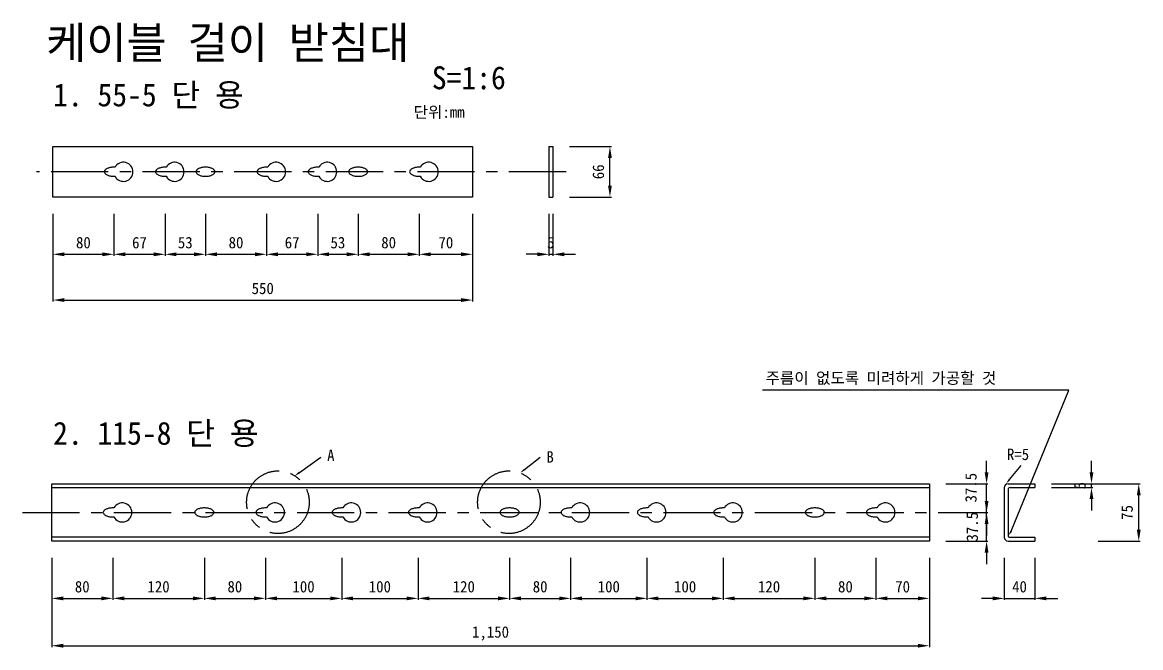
# Model space of a CAD drawing. Header units: millimetres. Extents: x -4227 to 814, y -2321 to 497.
# Drawn here: x -3924 to -2458, y -497 to 322 of the extents above; entities that cross this region are included whole.
import ezdxf

# ---------------------------------------------------------------- set-up
doc = ezdxf.new("R2010")
doc.units = ezdxf.units.MM
doc.header["$LTSCALE"] = 10
doc.linetypes.add('A-CENTR01', pattern=[2, 1.25, -0.25, 0.25, -0.25])
doc.linetypes.add('CENTER', pattern=[50.8, 31.75, -6.35, 6.35, -6.35])
for name, color, linetype in [('TN-CNTL', 1, 'CENTER'), ('TN-CUTL', 1, 'CENTER'), ('TN-DIML', 1, 'Continuous'), ('TN-DIMS', 1, 'Continuous'), ('TN-DIMT', 3, 'Continuous'), ('TN-LEAL', 1, 'Continuous'), ('TN-LEAT', 3, 'Continuous'), ('TN-STEL', 4, 'Continuous'), ('TN-TEX1', 6, 'Continuous'), ('TN-TEXT', 3, 'Continuous')]:
    doc.layers.add(name, color=color, linetype=linetype)
doc.styles.add('D', font='GulimChe.ttf')
doc.dimstyles.new('D', dxfattribs={"dimtxt": 2.5, "dimasz": 2.5, "dimexe": 1.25, "dimexo": 2, "dimgap": 1, "dimtad": 1, "dimdec": 0, "dimtxsty": 'D', "dimcen": 2.5, "dimclrd": 1, "dimclre": 1, "dimclrt": 7, "dimadec": 0, "dimazin": 0, "dimtfac": 1, "dimtdec": 0, "dimtmove": 0, "dimatfit": 3, "dimfxl": 0, "dimarcsym": 0})

# ---------------------------------------------------------------- blocks, each defined once
blk = doc.blocks.new('*D18')
at = {"layer": 'DEFPOINTS', "color": 0, "ltscale": 6}
for p in [(-3883.6, 73.4), (-3803.6, 73.4), (-3803.6, 18.4)]:
    blk.add_point(p, dxfattribs=at)
at = {"layer": 'TN-DIMS', "lineweight": -2, "ltscale": 6}
for p, q in [((-3883.6, 71.6), (-3883.6, 16.6)), ((-3803.6, 71.6), (-3803.6, 16.6)), ((-3868.6, 18.4), (-3818.6, 18.4))]:
    blk.add_line(p, q, dxfattribs=at)
at = {"layer": 'TN-DIMS', "ltscale": 6}
for points in [[(-3868.6, 20.9), (-3868.6, 15.9), (-3883.6, 18.4)], [(-3818.6, 20.9), (-3818.6, 15.9), (-3803.6, 18.4)]]:
    blk.add_solid(points, dxfattribs=at)
at = {"layer": 'TN-DIMS', "color": 3, "ltscale": 6, "insert": (-3843.6, 33.6), "char_height": 15, "attachment_point": 5, "style": 'D'}
blk.add_mtext('80', dxfattribs=at)
blk = doc.blocks.new('*D19')
at = {"layer": 'DEFPOINTS', "color": 0, "ltscale": 6}
for p in [(-3803.6, 73.4), (-3736.6, 73.4), (-3736.6, 18.4)]:
    blk.add_point(p, dxfattribs=at)
at = {"layer": 'TN-DIMS', "lineweight": -2, "ltscale": 6}
for p, q in [((-3803.6, 71.6), (-3803.6, 16.6)), ((-3736.6, 71.6), (-3736.6, 16.6)), ((-3788.6, 18.4), (-3751.6, 18.4))]:
    blk.add_line(p, q, dxfattribs=at)
at = {"layer": 'TN-DIMS', "ltscale": 6}
for points in [[(-3788.6, 20.9), (-3788.6, 15.9), (-3803.6, 18.4)], [(-3751.6, 20.9), (-3751.6, 15.9), (-3736.6, 18.4)]]:
    blk.add_solid(points, dxfattribs=at)
at = {"layer": 'TN-DIMS', "color": 3, "ltscale": 6, "insert": (-3770.1, 33.6), "char_height": 15, "attachment_point": 5, "style": 'D'}
blk.add_mtext('67', dxfattribs=at)
blk = doc.blocks.new('*D20')
at = {"layer": 'DEFPOINTS', "color": 0, "ltscale": 6}
for p in [(-3736.6, 73.4), (-3683.6, 73.4), (-3683.6, 18.4)]:
    blk.add_point(p, dxfattribs=at)
at = {"layer": 'TN-DIMS', "lineweight": -2, "ltscale": 6}
for p, q in [((-3736.6, 71.6), (-3736.6, 16.6)), ((-3683.6, 71.6), (-3683.6, 16.6)), ((-3721.6, 18.4), (-3698.6, 18.4))]:
    blk.add_line(p, q, dxfattribs=at)
at = {"layer": 'TN-DIMS', "ltscale": 6}
for points in [[(-3721.6, 20.9), (-3721.6, 15.9), (-3736.6, 18.4)], [(-3698.6, 20.9), (-3698.6, 15.9), (-3683.6, 18.4)]]:
    blk.add_solid(points, dxfattribs=at)
at = {"layer": 'TN-DIMS', "color": 3, "ltscale": 6, "insert": (-3710.1, 33.6), "char_height": 15, "attachment_point": 5, "style": 'D'}
blk.add_mtext('53', dxfattribs=at)
blk = doc.blocks.new('*D21')
at = {"layer": 'DEFPOINTS', "color": 0, "ltscale": 6}
for p in [(-3683.6, 73.4), (-3603.6, 73.4), (-3603.6, 18.4)]:
    blk.add_point(p, dxfattribs=at)
at = {"layer": 'TN-DIMS', "lineweight": -2, "ltscale": 6}
for p, q in [((-3683.6, 71.6), (-3683.6, 16.6)), ((-3603.6, 71.6), (-3603.6, 16.6)), ((-3668.6, 18.4), (-3618.6, 18.4))]:
    blk.add_line(p, q, dxfattribs=at)
at = {"layer": 'TN-DIMS', "ltscale": 6}
for points in [[(-3668.6, 20.9), (-3668.6, 15.9), (-3683.6, 18.4)], [(-3618.6, 20.9), (-3618.6, 15.9), (-3603.6, 18.4)]]:
    blk.add_solid(points, dxfattribs=at)
at = {"layer": 'TN-DIMS', "color": 3, "ltscale": 6, "insert": (-3643.6, 33.6), "char_height": 15, "attachment_point": 5, "style": 'D'}
blk.add_mtext('80', dxfattribs=at)
blk = doc.blocks.new('*D22')
at = {"layer": 'DEFPOINTS', "color": 0, "ltscale": 6}
for p in [(-3603.6, 73.4), (-3536.6, 73.4), (-3536.6, 18.4)]:
    blk.add_point(p, dxfattribs=at)
at = {"layer": 'TN-DIMS', "lineweight": -2, "ltscale": 6}
for p, q in [((-3603.6, 71.6), (-3603.6, 16.6)), ((-3536.6, 71.6), (-3536.6, 16.6)), ((-3588.6, 18.4), (-3551.6, 18.4))]:
    blk.add_line(p, q, dxfattribs=at)
at = {"layer": 'TN-DIMS', "ltscale": 6}
for points in [[(-3588.6, 20.9), (-3588.6, 15.9), (-3603.6, 18.4)], [(-3551.6, 20.9), (-3551.6, 15.9), (-3536.6, 18.4)]]:
    blk.add_solid(points, dxfattribs=at)
at = {"layer": 'TN-DIMS', "color": 3, "ltscale": 6, "insert": (-3570.1, 33.6), "char_height": 15, "attachment_point": 5, "style": 'D'}
blk.add_mtext('67', dxfattribs=at)
blk = doc.blocks.new('*D23')
at = {"layer": 'DEFPOINTS', "color": 0, "ltscale": 6}
for p in [(-3536.6, 73.4), (-3483.6, 73.4), (-3483.6, 18.4)]:
    blk.add_point(p, dxfattribs=at)
at = {"layer": 'TN-DIMS', "lineweight": -2, "ltscale": 6}
for p, q in [((-3536.6, 71.6), (-3536.6, 16.6)), ((-3483.6, 71.6), (-3483.6, 16.6)), ((-3521.6, 18.4), (-3498.6, 18.4))]:
    blk.add_line(p, q, dxfattribs=at)
at = {"layer": 'TN-DIMS', "ltscale": 6}
for points in [[(-3521.6, 20.9), (-3521.6, 15.9), (-3536.6, 18.4)], [(-3498.6, 20.9), (-3498.6, 15.9), (-3483.6, 18.4)]]:
    blk.add_solid(points, dxfattribs=at)
at = {"layer": 'TN-DIMS', "color": 3, "ltscale": 6, "insert": (-3510.1, 33.6), "char_height": 15, "attachment_point": 5, "style": 'D'}
blk.add_mtext('53', dxfattribs=at)
blk = doc.blocks.new('*D24')
at = {"layer": 'DEFPOINTS', "color": 0, "ltscale": 6}
for p in [(-3483.6, 73.4), (-3403.6, 73.4), (-3403.6, 18.4)]:
    blk.add_point(p, dxfattribs=at)
at = {"layer": 'TN-DIMS', "lineweight": -2, "ltscale": 6}
for p, q in [((-3483.6, 71.6), (-3483.6, 16.6)), ((-3403.6, 71.6), (-3403.6, 16.6)), ((-3468.6, 18.4), (-3418.6, 18.4))]:
    blk.add_line(p, q, dxfattribs=at)
at = {"layer": 'TN-DIMS', "ltscale": 6}
for points in [[(-3468.6, 20.9), (-3468.6, 15.9), (-3483.6, 18.4)], [(-3418.6, 20.9), (-3418.6, 15.9), (-3403.6, 18.4)]]:
    blk.add_solid(points, dxfattribs=at)
at = {"layer": 'TN-DIMS', "color": 3, "ltscale": 6, "insert": (-3443.6, 33.6), "char_height": 15, "attachment_point": 5, "style": 'D'}
blk.add_mtext('80', dxfattribs=at)
blk = doc.blocks.new('*D25')
at = {"layer": 'DEFPOINTS', "color": 0, "ltscale": 6}
for p in [(-3403.6, 73.4), (-3333.6, 73.4), (-3333.6, 18.4)]:
    blk.add_point(p, dxfattribs=at)
at = {"layer": 'TN-DIMS', "lineweight": -2, "ltscale": 6}
for p, q in [((-3403.6, 71.6), (-3403.6, 16.6)), ((-3333.6, 71.6), (-3333.6, 16.6)), ((-3388.6, 18.4), (-3348.6, 18.4))]:
    blk.add_line(p, q, dxfattribs=at)
at = {"layer": 'TN-DIMS', "ltscale": 6}
for points in [[(-3388.6, 20.9), (-3388.6, 15.9), (-3403.6, 18.4)], [(-3348.6, 20.9), (-3348.6, 15.9), (-3333.6, 18.4)]]:
    blk.add_solid(points, dxfattribs=at)
at = {"layer": 'TN-DIMS', "color": 3, "ltscale": 6, "insert": (-3368.6, 33.6), "char_height": 15, "attachment_point": 5, "style": 'D'}
blk.add_mtext('70', dxfattribs=at)
blk = doc.blocks.new('*D26')
at = {"layer": 'DEFPOINTS', "color": 0, "ltscale": 6}
for p in [(-3883.6, 73.4), (-3333.6, 73.4), (-3333.6, -41.5)]:
    blk.add_point(p, dxfattribs=at)
at = {"layer": 'TN-DIMS', "lineweight": -2, "ltscale": 6}
for p, q in [((-3883.6, 71.6), (-3883.6, -43.3)), ((-3333.6, 71.6), (-3333.6, -43.3)), ((-3868.6, -41.5), (-3348.6, -41.5))]:
    blk.add_line(p, q, dxfattribs=at)
at = {"layer": 'TN-DIMS', "ltscale": 6}
for points in [[(-3868.6, -39), (-3868.6, -44), (-3883.6, -41.5)], [(-3348.6, -39), (-3348.6, -44), (-3333.6, -41.5)]]:
    blk.add_solid(points, dxfattribs=at)
at = {"layer": 'TN-DIMS', "color": 3, "ltscale": 6, "insert": (-3608.6, -26.3), "char_height": 15, "attachment_point": 5, "style": 'D'}
blk.add_mtext('550', dxfattribs=at)
blk = doc.blocks.new('*D27')
at = {"layer": 'DEFPOINTS', "color": 0, "ltscale": 6}
for p in [(-3233.6, 73.4), (-3228.6, 73.4), (-3228.6, 18.4)]:
    blk.add_point(p, dxfattribs=at)
at = {"layer": 'TN-DIMS', "lineweight": -2, "ltscale": 6}
for p, q in [((-3233.6, 71.6), (-3233.6, 16.6)), ((-3228.6, 71.6), (-3228.6, 16.6)), ((-3248.6, 18.4), (-3263.6, 18.4)), ((-3233.6, 18.4), (-3228.6, 18.4)), ((-3213.6, 18.4), (-3198.6, 18.4))]:
    blk.add_line(p, q, dxfattribs=at)
at = {"layer": 'TN-DIMS', "ltscale": 6}
for points in [[(-3248.6, 20.9), (-3248.6, 15.9), (-3233.6, 18.4)], [(-3213.6, 20.9), (-3213.6, 15.9), (-3228.6, 18.4)]]:
    blk.add_solid(points, dxfattribs=at)
at = {"layer": 'TN-DIMS', "color": 3, "ltscale": 6, "insert": (-3231.1, 33.6), "char_height": 15, "attachment_point": 5, "style": 'D'}
blk.add_mtext('5', dxfattribs=at)
blk = doc.blocks.new('*D28')
at = {"layer": 'DEFPOINTS', "color": 0, "ltscale": 6}
for p in [(-3208.6, 159.4), (-3153.6, 159.4), (-3208.6, 93.4)]:
    blk.add_point(p, dxfattribs=at)
at = {"layer": 'TN-DIMS', "lineweight": -2, "ltscale": 6}
for p, q in [((-3206.8, 159.4), (-3151.8, 159.4)), ((-3153.6, 108.4), (-3153.6, 144.4)), ((-3206.8, 93.4), (-3151.8, 93.4))]:
    blk.add_line(p, q, dxfattribs=at)
at = {"layer": 'TN-DIMS', "ltscale": 6}
for points in [[(-3156.1, 144.4), (-3151.1, 144.4), (-3153.6, 159.4)], [(-3156.1, 108.4), (-3151.1, 108.4), (-3153.6, 93.4)]]:
    blk.add_solid(points, dxfattribs=at)
at = {"layer": 'TN-DIMS', "color": 3, "ltscale": 6, "insert": (-3168.8, 126.4), "char_height": 15, "attachment_point": 5, "rotation": 90, "style": 'D'}
blk.add_mtext('66', dxfattribs=at)
blk = doc.blocks.new('*D29')
at = {"layer": 'DEFPOINTS', "color": 0, "ltscale": 6}
for p in [(-3885.1, -377.1), (-3805.1, -377.1), (-3805.1, -432.1)]:
    blk.add_point(p, dxfattribs=at)
at = {"layer": 'TN-DIMS', "lineweight": -2, "ltscale": 6}
for p, q in [((-3885.1, -378.9), (-3885.1, -433.9)), ((-3805.1, -378.9), (-3805.1, -433.9)), ((-3870.1, -432.1), (-3820.1, -432.1))]:
    blk.add_line(p, q, dxfattribs=at)
at = {"layer": 'TN-DIMS', "ltscale": 6}
for points in [[(-3870.1, -429.6), (-3870.1, -434.6), (-3885.1, -432.1)], [(-3820.1, -429.6), (-3820.1, -434.6), (-3805.1, -432.1)]]:
    blk.add_solid(points, dxfattribs=at)
at = {"layer": 'TN-DIMS', "color": 3, "ltscale": 6, "insert": (-3845.1, -416.9), "char_height": 15, "attachment_point": 5, "style": 'D'}
blk.add_mtext('80', dxfattribs=at)
blk = doc.blocks.new('*D30')
at = {"layer": 'DEFPOINTS', "color": 0, "ltscale": 6}
for p in [(-3805.1, -377.1), (-3685.1, -377.1), (-3685.1, -432.1)]:
    blk.add_point(p, dxfattribs=at)
at = {"layer": 'TN-DIMS', "lineweight": -2, "ltscale": 6}
for p, q in [((-3805.1, -378.9), (-3805.1, -433.9)), ((-3685.1, -378.9), (-3685.1, -433.9)), ((-3790.1, -432.1), (-3700.1, -432.1))]:
    blk.add_line(p, q, dxfattribs=at)
at = {"layer": 'TN-DIMS', "ltscale": 6}
for points in [[(-3790.1, -429.6), (-3790.1, -434.6), (-3805.1, -432.1)], [(-3700.1, -429.6), (-3700.1, -434.6), (-3685.1, -432.1)]]:
    blk.add_solid(points, dxfattribs=at)
at = {"layer": 'TN-DIMS', "color": 3, "ltscale": 6, "insert": (-3745.1, -416.9), "char_height": 15, "attachment_point": 5, "style": 'D'}
blk.add_mtext('120', dxfattribs=at)
blk = doc.blocks.new('*D31')
at = {"layer": 'DEFPOINTS', "color": 0, "ltscale": 6}
for p in [(-3685.1, -377.1), (-3605.1, -377.1), (-3605.1, -432.1)]:
    blk.add_point(p, dxfattribs=at)
at = {"layer": 'TN-DIMS', "lineweight": -2, "ltscale": 6}
for p, q in [((-3685.1, -378.9), (-3685.1, -433.9)), ((-3605.1, -378.9), (-3605.1, -433.9)), ((-3670.1, -432.1), (-3620.1, -432.1))]:
    blk.add_line(p, q, dxfattribs=at)
at = {"layer": 'TN-DIMS', "ltscale": 6}
for points in [[(-3670.1, -429.6), (-3670.1, -434.6), (-3685.1, -432.1)], [(-3620.1, -429.6), (-3620.1, -434.6), (-3605.1, -432.1)]]:
    blk.add_solid(points, dxfattribs=at)
at = {"layer": 'TN-DIMS', "color": 3, "ltscale": 6, "insert": (-3645.1, -416.9), "char_height": 15, "attachment_point": 5, "style": 'D'}
blk.add_mtext('80', dxfattribs=at)
blk = doc.blocks.new('*D32')
at = {"layer": 'DEFPOINTS', "color": 0, "ltscale": 6}
for p in [(-3605.1, -377.1), (-3505.1, -377.1), (-3505.1, -432.1)]:
    blk.add_point(p, dxfattribs=at)
at = {"layer": 'TN-DIMS', "lineweight": -2, "ltscale": 6}
for p, q in [((-3605.1, -378.9), (-3605.1, -433.9)), ((-3505.1, -378.9), (-3505.1, -433.9)), ((-3590.1, -432.1), (-3520.1, -432.1))]:
    blk.add_line(p, q, dxfattribs=at)
at = {"layer": 'TN-DIMS', "ltscale": 6}
for points in [[(-3590.1, -429.6), (-3590.1, -434.6), (-3605.1, -432.1)], [(-3520.1, -429.6), (-3520.1, -434.6), (-3505.1, -432.1)]]:
    blk.add_solid(points, dxfattribs=at)
at = {"layer": 'TN-DIMS', "color": 3, "ltscale": 6, "insert": (-3555.1, -416.9), "char_height": 15, "attachment_point": 5, "style": 'D'}
blk.add_mtext('100', dxfattribs=at)
blk = doc.blocks.new('*D33')
at = {"layer": 'DEFPOINTS', "color": 0, "ltscale": 6}
for p in [(-3505.1, -377.1), (-3405.1, -377.1), (-3405.1, -432.1)]:
    blk.add_point(p, dxfattribs=at)
at = {"layer": 'TN-DIMS', "lineweight": -2, "ltscale": 6}
for p, q in [((-3505.1, -378.9), (-3505.1, -433.9)), ((-3405.1, -378.9), (-3405.1, -433.9)), ((-3490.1, -432.1), (-3420.1, -432.1))]:
    blk.add_line(p, q, dxfattribs=at)
at = {"layer": 'TN-DIMS', "ltscale": 6}
for points in [[(-3490.1, -429.6), (-3490.1, -434.6), (-3505.1, -432.1)], [(-3420.1, -429.6), (-3420.1, -434.6), (-3405.1, -432.1)]]:
    blk.add_solid(points, dxfattribs=at)
at = {"layer": 'TN-DIMS', "color": 3, "ltscale": 6, "insert": (-3455.1, -416.9), "char_height": 15, "attachment_point": 5, "style": 'D'}
blk.add_mtext('100', dxfattribs=at)
blk = doc.blocks.new('*D34')
at = {"layer": 'DEFPOINTS', "color": 0, "ltscale": 6}
for p in [(-3405.1, -377.1), (-3285.1, -377.1), (-3285.1, -432.1)]:
    blk.add_point(p, dxfattribs=at)
at = {"layer": 'TN-DIMS', "lineweight": -2, "ltscale": 6}
for p, q in [((-3405.1, -378.9), (-3405.1, -433.9)), ((-3285.1, -378.9), (-3285.1, -433.9)), ((-3390.1, -432.1), (-3300.1, -432.1))]:
    blk.add_line(p, q, dxfattribs=at)
at = {"layer": 'TN-DIMS', "ltscale": 6}
for points in [[(-3390.1, -429.6), (-3390.1, -434.6), (-3405.1, -432.1)], [(-3300.1, -429.6), (-3300.1, -434.6), (-3285.1, -432.1)]]:
    blk.add_solid(points, dxfattribs=at)
at = {"layer": 'TN-DIMS', "color": 3, "ltscale": 6, "insert": (-3345.1, -416.9), "char_height": 15, "attachment_point": 5, "style": 'D'}
blk.add_mtext('120', dxfattribs=at)
blk = doc.blocks.new('*D35')
at = {"layer": 'DEFPOINTS', "color": 0, "ltscale": 6}
for p in [(-3285.1, -377.1), (-3205.1, -377.1), (-3205.1, -432.1)]:
    blk.add_point(p, dxfattribs=at)
at = {"layer": 'TN-DIMS', "lineweight": -2, "ltscale": 6}
for p, q in [((-3285.1, -378.9), (-3285.1, -433.9)), ((-3205.1, -378.9), (-3205.1, -433.9)), ((-3270.1, -432.1), (-3220.1, -432.1))]:
    blk.add_line(p, q, dxfattribs=at)
at = {"layer": 'TN-DIMS', "ltscale": 6}
for points in [[(-3270.1, -429.6), (-3270.1, -434.6), (-3285.1, -432.1)], [(-3220.1, -429.6), (-3220.1, -434.6), (-3205.1, -432.1)]]:
    blk.add_solid(points, dxfattribs=at)
at = {"layer": 'TN-DIMS', "color": 3, "ltscale": 6, "insert": (-3245.1, -416.9), "char_height": 15, "attachment_point": 5, "style": 'D'}
blk.add_mtext('80', dxfattribs=at)
blk = doc.blocks.new('*D36')
at = {"layer": 'DEFPOINTS', "color": 0, "ltscale": 6}
for p in [(-3205.1, -377.1), (-3105.1, -377.1), (-3105.1, -432.1)]:
    blk.add_point(p, dxfattribs=at)
at = {"layer": 'TN-DIMS', "lineweight": -2, "ltscale": 6}
for p, q in [((-3205.1, -378.9), (-3205.1, -433.9)), ((-3105.1, -378.9), (-3105.1, -433.9)), ((-3190.1, -432.1), (-3120.1, -432.1))]:
    blk.add_line(p, q, dxfattribs=at)
at = {"layer": 'TN-DIMS', "ltscale": 6}
for points in [[(-3190.1, -429.6), (-3190.1, -434.6), (-3205.1, -432.1)], [(-3120.1, -429.6), (-3120.1, -434.6), (-3105.1, -432.1)]]:
    blk.add_solid(points, dxfattribs=at)
at = {"layer": 'TN-DIMS', "color": 3, "ltscale": 6, "insert": (-3155.1, -416.9), "char_height": 15, "attachment_point": 5, "style": 'D'}
blk.add_mtext('100', dxfattribs=at)
blk = doc.blocks.new('*D37')
at = {"layer": 'DEFPOINTS', "color": 0, "ltscale": 6}
for p in [(-3105.1, -377.1), (-3005.1, -377.1), (-3005.1, -432.1)]:
    blk.add_point(p, dxfattribs=at)
at = {"layer": 'TN-DIMS', "lineweight": -2, "ltscale": 6}
for p, q in [((-3105.1, -378.9), (-3105.1, -433.9)), ((-3005.1, -378.9), (-3005.1, -433.9)), ((-3090.1, -432.1), (-3020.1, -432.1))]:
    blk.add_line(p, q, dxfattribs=at)
at = {"layer": 'TN-DIMS', "ltscale": 6}
for points in [[(-3090.1, -429.6), (-3090.1, -434.6), (-3105.1, -432.1)], [(-3020.1, -429.6), (-3020.1, -434.6), (-3005.1, -432.1)]]:
    blk.add_solid(points, dxfattribs=at)
at = {"layer": 'TN-DIMS', "color": 3, "ltscale": 6, "insert": (-3055.1, -416.9), "char_height": 15, "attachment_point": 5, "style": 'D'}
blk.add_mtext('100', dxfattribs=at)
blk = doc.blocks.new('*D38')
at = {"layer": 'DEFPOINTS', "color": 0, "ltscale": 6}
for p in [(-3005.1, -377.1), (-2885.1, -377.1), (-2885.1, -432.1)]:
    blk.add_point(p, dxfattribs=at)
at = {"layer": 'TN-DIMS', "lineweight": -2, "ltscale": 6}
for p, q in [((-3005.1, -378.9), (-3005.1, -433.9)), ((-2885.1, -378.9), (-2885.1, -433.9)), ((-2990.1, -432.1), (-2900.1, -432.1))]:
    blk.add_line(p, q, dxfattribs=at)
at = {"layer": 'TN-DIMS', "ltscale": 6}
for points in [[(-2990.1, -429.6), (-2990.1, -434.6), (-3005.1, -432.1)], [(-2900.1, -429.6), (-2900.1, -434.6), (-2885.1, -432.1)]]:
    blk.add_solid(points, dxfattribs=at)
at = {"layer": 'TN-DIMS', "color": 3, "ltscale": 6, "insert": (-2945.1, -416.9), "char_height": 15, "attachment_point": 5, "style": 'D'}
blk.add_mtext('120', dxfattribs=at)
blk = doc.blocks.new('*D39')
at = {"layer": 'DEFPOINTS', "color": 0, "ltscale": 6}
for p in [(-2885.1, -377.1), (-2805.1, -377.1), (-2805.1, -432.1)]:
    blk.add_point(p, dxfattribs=at)
at = {"layer": 'TN-DIMS', "lineweight": -2, "ltscale": 6}
for p, q in [((-2885.1, -378.9), (-2885.1, -433.9)), ((-2805.1, -378.9), (-2805.1, -433.9)), ((-2870.1, -432.1), (-2820.1, -432.1))]:
    blk.add_line(p, q, dxfattribs=at)
at = {"layer": 'TN-DIMS', "ltscale": 6}
for points in [[(-2870.1, -429.6), (-2870.1, -434.6), (-2885.1, -432.1)], [(-2820.1, -429.6), (-2820.1, -434.6), (-2805.1, -432.1)]]:
    blk.add_solid(points, dxfattribs=at)
at = {"layer": 'TN-DIMS', "color": 3, "ltscale": 6, "insert": (-2845.1, -416.9), "char_height": 15, "attachment_point": 5, "style": 'D'}
blk.add_mtext('80', dxfattribs=at)
blk = doc.blocks.new('*D40')
at = {"layer": 'DEFPOINTS', "color": 0, "ltscale": 6}
for p in [(-2805.1, -377.1), (-2735.1, -377.1), (-2735.1, -432.1)]:
    blk.add_point(p, dxfattribs=at)
at = {"layer": 'TN-DIMS', "lineweight": -2, "ltscale": 6}
for p, q in [((-2805.1, -378.9), (-2805.1, -433.9)), ((-2735.1, -378.9), (-2735.1, -433.9)), ((-2790.1, -432.1), (-2750.1, -432.1))]:
    blk.add_line(p, q, dxfattribs=at)
at = {"layer": 'TN-DIMS', "ltscale": 6}
for points in [[(-2790.1, -429.6), (-2790.1, -434.6), (-2805.1, -432.1)], [(-2750.1, -429.6), (-2750.1, -434.6), (-2735.1, -432.1)]]:
    blk.add_solid(points, dxfattribs=at)
at = {"layer": 'TN-DIMS', "color": 3, "ltscale": 6, "insert": (-2770.1, -416.9), "char_height": 15, "attachment_point": 5, "style": 'D'}
blk.add_mtext('70', dxfattribs=at)
blk = doc.blocks.new('*D41')
at = {"layer": 'DEFPOINTS', "color": 0, "ltscale": 6}
for p in [(-3885.1, -377.1), (-2735.1, -377.1), (-2735.1, -494.1)]:
    blk.add_point(p, dxfattribs=at)
at = {"layer": 'TN-DIMS', "lineweight": -2, "ltscale": 6}
for p, q in [((-3885.1, -378.9), (-3885.1, -495.9)), ((-2735.1, -378.9), (-2735.1, -495.9)), ((-3870.1, -494.1), (-2750.1, -494.1))]:
    blk.add_line(p, q, dxfattribs=at)
at = {"layer": 'TN-DIMS', "ltscale": 6}
for points in [[(-3870.1, -491.6), (-3870.1, -496.6), (-3885.1, -494.1)], [(-2750.1, -491.6), (-2750.1, -496.6), (-2735.1, -494.1)]]:
    blk.add_solid(points, dxfattribs=at)
at = {"layer": 'TN-DIMS', "color": 3, "ltscale": 6, "insert": (-3310.1, -478), "char_height": 15, "attachment_point": 5, "style": 'D'}
blk.add_mtext('1,150', dxfattribs=at)
blk = doc.blocks.new('*D42')
at = {"layer": 'DEFPOINTS', "color": 0}
for p in [(-2715.1, -319.6), (-2660.1, -319.6), (-2715.1, -357.1)]:
    blk.add_point(p, dxfattribs=at)
at = {"layer": 'TN-DIMS', "lineweight": -2}
for p, q in [((-2660.1, -304.6), (-2660.1, -289.6)), ((-2713.3, -319.6), (-2658.3, -319.6)), ((-2660.1, -357.1), (-2660.1, -319.6)), ((-2713.3, -357.1), (-2658.3, -357.1)), ((-2660.1, -372.1), (-2660.1, -387.1))]:
    blk.add_line(p, q, dxfattribs=at)
at = {"layer": 'TN-DIMS'}
for points in [[(-2662.6, -304.6), (-2657.6, -304.6), (-2660.1, -319.6)], [(-2662.6, -372.1), (-2657.6, -372.1), (-2660.1, -357.1)]]:
    blk.add_solid(points, dxfattribs=at)
at = {"layer": 'TN-DIMS', "color": 3, "insert": (-2678.8, -338.3), "char_height": 15, "attachment_point": 5, "rotation": 90, "style": 'D'}
blk.add_mtext('37.5', dxfattribs=at)
blk = doc.blocks.new('*D43')
at = {"layer": 'DEFPOINTS', "color": 0}
for p in [(-2715.1, -282.1), (-2660.1, -282.1), (-2715.1, -319.6)]:
    blk.add_point(p, dxfattribs=at)
at = {"layer": 'TN-DIMS', "lineweight": -2}
for p, q in [((-2660.1, -267.1), (-2660.1, -252.1)), ((-2713.3, -282.1), (-2658.3, -282.1)), ((-2660.1, -319.6), (-2660.1, -282.1)), ((-2713.3, -319.6), (-2658.3, -319.6)), ((-2660.1, -334.6), (-2660.1, -349.6))]:
    blk.add_line(p, q, dxfattribs=at)
at = {"layer": 'TN-DIMS'}
for points in [[(-2662.6, -267.1), (-2657.6, -267.1), (-2660.1, -282.1)], [(-2662.6, -334.6), (-2657.6, -334.6), (-2660.1, -319.6)]]:
    blk.add_solid(points, dxfattribs=at)
at = {"layer": 'TN-DIMS', "color": 3, "insert": (-2680.5, -287.2), "char_height": 15, "attachment_point": 5, "rotation": 90, "style": 'D'}
blk.add_mtext('37.5', dxfattribs=at)
blk = doc.blocks.new('*D44')
at = {"layer": 'DEFPOINTS', "color": 0, "ltscale": 6}
for p in [(-2636.9, -377.1), (-2596.9, -377.1), (-2596.9, -432.1)]:
    blk.add_point(p, dxfattribs=at)
at = {"layer": 'TN-DIMS', "lineweight": -2, "ltscale": 6}
for p, q in [((-2636.9, -378.9), (-2636.9, -433.9)), ((-2596.9, -378.9), (-2596.9, -433.9)), ((-2651.9, -432.1), (-2666.9, -432.1)), ((-2636.9, -432.1), (-2596.9, -432.1)), ((-2581.9, -432.1), (-2566.9, -432.1))]:
    blk.add_line(p, q, dxfattribs=at)
at = {"layer": 'TN-DIMS', "ltscale": 6}
for points in [[(-2651.9, -429.6), (-2651.9, -434.6), (-2636.9, -432.1)], [(-2581.9, -429.6), (-2581.9, -434.6), (-2596.9, -432.1)]]:
    blk.add_solid(points, dxfattribs=at)
at = {"layer": 'TN-DIMS', "color": 3, "ltscale": 6, "insert": (-2616.9, -416.9), "char_height": 15, "attachment_point": 5, "style": 'D'}
blk.add_mtext('40', dxfattribs=at)
blk = doc.blocks.new('*D45')
at = {"layer": 'DEFPOINTS', "color": 0, "ltscale": 6}
for p in [(-2576.9, -282.1), (-2460.7, -282.1), (-2515.7, -357.1)]:
    blk.add_point(p, dxfattribs=at)
at = {"layer": 'TN-DIMS', "lineweight": -2, "ltscale": 6}
for p, q in [((-2575.1, -282.1), (-2458.9, -282.1)), ((-2460.7, -342.1), (-2460.7, -297.1)), ((-2513.9, -357.1), (-2458.9, -357.1))]:
    blk.add_line(p, q, dxfattribs=at)
at = {"layer": 'TN-DIMS', "ltscale": 6}
for points in [[(-2463.2, -297.1), (-2458.2, -297.1), (-2460.7, -282.1)], [(-2463.2, -342.1), (-2458.2, -342.1), (-2460.7, -357.1)]]:
    blk.add_solid(points, dxfattribs=at)
at = {"layer": 'TN-DIMS', "color": 3, "ltscale": 6, "insert": (-2475.9, -319.6), "char_height": 15, "attachment_point": 5, "rotation": 90, "style": 'D'}
blk.add_mtext('75', dxfattribs=at)
blk = doc.blocks.new('*D46')
at = {"layer": 'DEFPOINTS', "color": 0, "ltscale": 6}
for p in [(-2576.9, -282.1), (-2576.9, -287.1), (-2522.6, -282.1)]:
    blk.add_point(p, dxfattribs=at)
at = {"layer": 'TN-DIMS', "lineweight": -2, "ltscale": 6}
for p, q in [((-2522.6, -267.1), (-2522.6, -252.1)), ((-2575.1, -282.1), (-2520.8, -282.1)), ((-2575.1, -287.1), (-2520.8, -287.1)), ((-2522.6, -287.1), (-2522.6, -282.1)), ((-2522.6, -302.1), (-2522.6, -317.1))]:
    blk.add_line(p, q, dxfattribs=at)
at = {"layer": 'TN-DIMS', "ltscale": 6}
for points in [[(-2525.1, -267.1), (-2520.1, -267.1), (-2522.6, -282.1)], [(-2525.1, -302.1), (-2520.1, -302.1), (-2522.6, -287.1)]]:
    blk.add_solid(points, dxfattribs=at)
at = {"layer": 'TN-DIMS', "color": 3, "ltscale": 6, "insert": (-2537.7, -284.6), "char_height": 15, "attachment_point": 5, "rotation": 90, "style": 'D'}
blk.add_mtext('5', dxfattribs=at)

msp = doc.modelspace()

# ---------------------------------------------------------------- linework, layer by layer
at = {"layer": 'TN-CNTL', "linetype": 'A-CENTR01', "ltscale": 6}
for p, q in [((-3211, 126.4), (-3905.2, 126.4)), ((-3923.6, -319.6), (-2672.9, -319.6))]:
    msp.add_line(p, q, dxfattribs=at)
at = {"layer": 'TN-CUTL', "linetype": 'A-CENTR01', "ltscale": 6}
for centre in [(-3588.7, -306.2), (-3286, -306.2)]:
    msp.add_circle(centre, 41, dxfattribs=at)
at = {"layer": 'TN-DIML', "ltscale": 6}
msp.add_line((-2630, -276.3), (-2614.9, -258.1), dxfattribs=at)
msp.add_solid([(-2630.9, -275.5), (-2629, -277.1), (-2634.7, -282.1)], dxfattribs=at)
at = {"layer": 'TN-LEAL', "ltscale": 6}
for p, q in [((-2552.3, -159.7), (-2953.6, -159.7)), ((-2627.7, -344), (-2552.3, -159.7)), ((-3560.5, -267.3), (-3532.3, -247.2)), ((-3265.4, -263.3), (-3245, -247.2))]:
    msp.add_line(p, q, dxfattribs=at)
for points in [[(-3264.6, -264.3), (-3266.2, -262.3), (-3271.3, -267.9)], [(-3559.7, -268.3), (-3561.2, -266.3), (-3566.6, -271.7)], [(-2626.6, -344.7), (-2628.7, -343.3), (-2631.9, -350.2)]]:
    msp.add_solid(points, dxfattribs=at)
at = {"layer": 'TN-STEL', "ltscale": 6}
for p, q in [((-3883.6, 159.4), (-3333.6, 159.4)), ((-3883.6, 93.4), (-3883.6, 159.4)), ((-3333.6, 159.4), (-3333.6, 93.4)), ((-3233.6, 159.4), (-3233.6, 93.4)), ((-3233.6, 159.4), (-3228.6, 159.4)), ((-3228.6, 159.4), (-3228.6, 93.4)), ((-3333.6, 93.4), (-3883.6, 93.4)), ((-3233.6, 93.4), (-3228.6, 93.4)), ((-3885.1, -282.1), (-2735.1, -282.1)), ((-3885.1, -357.1), (-3885.1, -282.1)), ((-3885.1, -287.1), (-2735.1, -287.1)), ((-2735.1, -282.1), (-2735.1, -357.1)), ((-2636.9, -287.1), (-2636.9, -352.1)), ((-2631.9, -282.1), (-2596.9, -282.1)), ((-2631.9, -289.6), (-2631.9, -349.6)), ((-2629.4, -287.1), (-2596.9, -287.1)), ((-2596.9, -282.1), (-2596.9, -287.1)), ((-2735.1, -352.1), (-3885.1, -352.1)), ((-2735.1, -357.1), (-3885.1, -357.1)), ((-2631.9, -357.1), (-2596.9, -357.1)), ((-2629.4, -352.1), (-2596.9, -352.1)), ((-2596.9, -352.1), (-2596.9, -357.1))]:
    msp.add_line(p, q, dxfattribs=at)
for centre, radius, start, end in [((-3803.6, 106.1), 26.3, 90, 101.106), ((-3803.6, 106.1), 26.3, 86.7947, 90), ((-3791.1, 126.4), 12.5, 208.0745, 151.9255), ((-3736.6, 106.1), 26.3, 90, 101.106), ((-3736.6, 106.1), 26.3, 86.7947, 90), ((-3724.1, 126.4), 12.5, 208.0745, 151.9255), ((-3683.6, 106.1), 26.3, 90, 101.106), ((-3683.6, 106.1), 26.3, 78.894, 90), ((-3603.6, 106.1), 26.3, 90, 101.106), ((-3603.6, 106.1), 26.3, 86.7947, 90), ((-3591.1, 126.4), 12.5, 208.0745, 151.9255), ((-3536.6, 106.1), 26.3, 90, 101.106), ((-3536.6, 106.1), 26.3, 86.7947, 90), ((-3524.1, 126.4), 12.5, 208.0745, 151.9255), ((-3483.6, 106.1), 26.3, 90, 101.106), ((-3483.6, 106.1), 26.3, 78.894, 90), ((-3403.6, 106.1), 26.3, 90, 101.106), ((-3403.6, 106.1), 26.3, 86.7947, 90), ((-3391.1, 126.4), 12.5, 208.0745, 151.9255), ((-3813.1, 126.4), 3.01, 138.8455, 180), ((-3813.1, 126.4), 3.01, 180, 221.1545), ((-3808.6, 122.5), 8.98, 115.3568, 138.8455), ((-3808.6, 130.4), 8.98, 221.1545, 244.6432), ((-3805.6, 116.2), 16, 101.106, 115.3568), ((-3805.6, 136.7), 16, 244.6432, 258.894), ((-3803.6, 146.8), 26.3, 258.894, 270), ((-3803.6, 146.8), 26.3, 270, 273.2053), ((-3746.1, 126.4), 3.01, 138.8455, 180), ((-3746.1, 126.4), 3.01, 180, 221.1545), ((-3741.6, 122.5), 8.98, 115.3568, 138.8455), ((-3741.6, 130.4), 8.98, 221.1545, 244.6432), ((-3738.6, 116.2), 16, 101.106, 115.3568), ((-3738.6, 136.7), 16, 244.6432, 258.894), ((-3736.6, 146.8), 26.3, 258.894, 270), ((-3736.6, 146.8), 26.3, 270, 273.2053), ((-3693.1, 126.4), 3.01, 138.8455, 180), ((-3693.1, 126.4), 3.01, 180, 221.1545), ((-3688.6, 122.5), 8.98, 115.3568, 138.8455), ((-3688.6, 130.4), 8.98, 221.1545, 244.6432), ((-3685.6, 116.2), 16, 101.106, 115.3568), ((-3685.6, 136.7), 16, 244.6432, 258.894), ((-3683.6, 146.8), 26.3, 258.894, 270), ((-3683.6, 146.8), 26.3, 270, 281.106), ((-3681.6, 116.2), 16, 64.6432, 78.894), ((-3681.6, 136.7), 16, 281.106, 295.3568), ((-3678.6, 122.5), 8.98, 41.1545, 64.6432), ((-3678.6, 130.4), 8.98, 295.3568, 318.8455), ((-3674.1, 126.4), 3.01, 0, 41.1545), ((-3674.1, 126.4), 3.01, 318.8455, 0), ((-3613.1, 126.4), 3.01, 138.8455, 180), ((-3613.1, 126.4), 3.01, 180, 221.1545), ((-3608.6, 122.5), 8.98, 115.3568, 138.8455), ((-3608.6, 130.4), 8.98, 221.1545, 244.6432), ((-3605.6, 116.2), 16, 101.106, 115.3568), ((-3605.6, 136.7), 16, 244.6432, 258.894), ((-3603.6, 146.8), 26.3, 258.894, 270), ((-3603.6, 146.8), 26.3, 270, 273.2053), ((-3546.1, 126.4), 3.01, 138.8455, 180), ((-3546.1, 126.4), 3.01, 180, 221.1545), ((-3541.6, 122.5), 8.98, 115.3568, 138.8455), ((-3541.6, 130.4), 8.98, 221.1545, 244.6432), ((-3538.6, 116.2), 16, 101.106, 115.3568), ((-3538.6, 136.7), 16, 244.6432, 258.894), ((-3536.6, 146.8), 26.3, 258.894, 270), ((-3536.6, 146.8), 26.3, 270, 273.2053), ((-3493.1, 126.4), 3.01, 138.8455, 180), ((-3493.1, 126.4), 3.01, 180, 221.1545), ((-3488.6, 122.5), 8.98, 115.3568, 138.8455), ((-3488.6, 130.4), 8.98, 221.1545, 244.6432), ((-3485.6, 116.2), 16, 101.106, 115.3568), ((-3485.6, 136.7), 16, 244.6432, 258.894), ((-3483.6, 146.8), 26.3, 258.894, 270), ((-3483.6, 146.8), 26.3, 270, 281.106), ((-3481.6, 116.2), 16, 64.6432, 78.894), ((-3481.6, 136.7), 16, 281.106, 295.3568), ((-3478.6, 122.5), 8.98, 41.1545, 64.6432), ((-3478.6, 130.4), 8.98, 295.3568, 318.8455), ((-3474.1, 126.4), 3.01, 0, 41.1545), ((-3474.1, 126.4), 3.01, 318.8455, 0), ((-3413.1, 126.4), 3.01, 138.8455, 180), ((-3413.1, 126.4), 3.01, 180, 221.1545), ((-3408.6, 122.5), 8.98, 115.3568, 138.8455), ((-3408.6, 130.4), 8.98, 221.1545, 244.6432), ((-3405.6, 116.2), 16, 101.106, 115.3568), ((-3405.6, 136.7), 16, 244.6432, 258.894), ((-3403.6, 146.8), 26.3, 258.894, 270), ((-3403.6, 146.8), 26.3, 270, 273.2053), ((-2631.9, -287.1), 5, 90, 180), ((-2629.4, -289.6), 2.5, 90, 180), ((-3792.6, -319.6), 12.5, 208.0745, 151.9255), ((-3592.6, -319.6), 12.5, 208.0745, 151.9255), ((-3492.6, -319.6), 12.5, 208.0745, 151.9255), ((-3392.6, -319.6), 12.5, 208.0745, 151.9255), ((-3192.6, -319.6), 12.5, 208.0745, 151.9255), ((-3092.6, -319.6), 12.5, 208.0745, 151.9255), ((-2992.6, -319.6), 12.5, 208.0745, 151.9255), ((-2792.6, -319.6), 12.5, 208.0745, 151.9255), ((-3814.6, -319.6), 3.01, 138.8455, 180), ((-3814.6, -319.6), 3.01, 180, 221.1545), ((-3810.1, -323.5), 8.98, 115.3568, 138.8455), ((-3810.1, -315.7), 8.98, 221.1545, 244.6432), ((-3807.1, -329.9), 16, 101.106, 115.3568), ((-3805.1, -340), 26.3, 90, 101.106), ((-3805.1, -340), 26.3, 86.7947, 90), ((-3694.6, -319.6), 3.01, 138.8455, 180), ((-3694.6, -319.6), 3.01, 180, 221.1545), ((-3690.1, -323.5), 8.98, 115.3568, 138.8455), ((-3690.1, -315.7), 8.98, 221.1545, 244.6432), ((-3687.1, -329.9), 16, 101.106, 115.3568), ((-3685.1, -340), 26.3, 90, 101.106), ((-3685.1, -340), 26.3, 78.894, 90), ((-3683.1, -329.9), 16, 64.6432, 78.894), ((-3680.1, -323.5), 8.98, 41.1545, 64.6432), ((-3680.1, -315.7), 8.98, 295.3568, 318.8455), ((-3675.6, -319.6), 3.01, 0, 41.1545), ((-3675.6, -319.6), 3.01, 318.8455, 0), ((-3614.6, -319.6), 3.01, 138.8455, 180), ((-3614.6, -319.6), 3.01, 180, 221.1545), ((-3610.1, -323.5), 8.98, 115.3568, 138.8455), ((-3610.1, -315.7), 8.98, 221.1545, 244.6432), ((-3607.1, -329.9), 16, 101.106, 115.3568), ((-3605.1, -340), 26.3, 90, 101.106), ((-3605.1, -340), 26.3, 86.7947, 90), ((-3514.6, -319.6), 3.01, 138.8455, 180), ((-3514.6, -319.6), 3.01, 180, 221.1545), ((-3510.1, -323.5), 8.98, 115.3568, 138.8455), ((-3510.1, -315.7), 8.98, 221.1545, 244.6432), ((-3507.1, -329.9), 16, 101.106, 115.3568), ((-3505.1, -340), 26.3, 90, 101.106), ((-3505.1, -340), 26.3, 86.7947, 90), ((-3414.6, -319.6), 3.01, 138.8455, 180), ((-3414.6, -319.6), 3.01, 180, 221.1545), ((-3410.1, -323.5), 8.98, 115.3568, 138.8455), ((-3410.1, -315.7), 8.98, 221.1545, 244.6432), ((-3407.1, -329.9), 16, 101.106, 115.3568), ((-3405.1, -340), 26.3, 90, 101.106), ((-3405.1, -340), 26.3, 86.7947, 90), ((-3294.6, -319.6), 3.01, 138.8455, 180), ((-3294.6, -319.6), 3.01, 180, 221.1545), ((-3290.1, -323.5), 8.98, 115.3568, 138.8455), ((-3290.1, -315.7), 8.98, 221.1545, 244.6432), ((-3287.1, -329.9), 16, 101.106, 115.3568), ((-3285.1, -340), 26.3, 90, 101.106), ((-3285.1, -340), 26.3, 78.894, 90), ((-3283.1, -329.9), 16, 64.6432, 78.894), ((-3280.1, -323.5), 8.98, 41.1545, 64.6432), ((-3280.1, -315.7), 8.98, 295.3568, 318.8455), ((-3275.6, -319.6), 3.01, 0, 41.1545), ((-3275.6, -319.6), 3.01, 318.8455, 0), ((-3214.6, -319.6), 3.01, 138.8455, 180), ((-3214.6, -319.6), 3.01, 180, 221.1545), ((-3210.1, -323.5), 8.98, 115.3568, 138.8455), ((-3210.1, -315.7), 8.98, 221.1545, 244.6432), ((-3207.1, -329.9), 16, 101.106, 115.3568), ((-3205.1, -340), 26.3, 90, 101.106), ((-3205.1, -340), 26.3, 86.7947, 90), ((-3114.6, -319.6), 3.01, 138.8455, 180), ((-3114.6, -319.6), 3.01, 180, 221.1545), ((-3110.1, -323.5), 8.98, 115.3568, 138.8455), ((-3110.1, -315.7), 8.98, 221.1545, 244.6432), ((-3107.1, -329.9), 16, 101.106, 115.3568), ((-3105.1, -340), 26.3, 90, 101.106), ((-3105.1, -340), 26.3, 86.7947, 90), ((-3014.6, -319.6), 3.01, 138.8455, 180), ((-3014.6, -319.6), 3.01, 180, 221.1545), ((-3010.1, -323.5), 8.98, 115.3568, 138.8455), ((-3010.1, -315.7), 8.98, 221.1545, 244.6432), ((-3007.1, -329.9), 16, 101.106, 115.3568), ((-3005.1, -340), 26.3, 90, 101.106), ((-3005.1, -340), 26.3, 86.7947, 90), ((-2894.6, -319.6), 3.01, 138.8455, 180), ((-2894.6, -319.6), 3.01, 180, 221.1545), ((-2890.1, -323.5), 8.98, 115.3568, 138.8455), ((-2890.1, -315.7), 8.98, 221.1545, 244.6432), ((-2887.1, -329.9), 16, 101.106, 115.3568), ((-2885.1, -340), 26.3, 90, 101.106), ((-2885.1, -340), 26.3, 78.894, 90), ((-2883.1, -329.9), 16, 64.6432, 78.894), ((-2880.1, -323.5), 8.98, 41.1545, 64.6432), ((-2880.1, -315.7), 8.98, 295.3568, 318.8455), ((-2875.6, -319.6), 3.01, 0, 41.1545), ((-2875.6, -319.6), 3.01, 318.8455, 0), ((-2814.6, -319.6), 3.01, 138.8455, 180), ((-2814.6, -319.6), 3.01, 180, 221.1545), ((-2810.1, -323.5), 8.98, 115.3568, 138.8455), ((-2810.1, -315.7), 8.98, 221.1545, 244.6432), ((-2807.1, -329.9), 16, 101.106, 115.3568), ((-2805.1, -340), 26.3, 90, 101.106), ((-2805.1, -340), 26.3, 86.7947, 90), ((-3807.1, -309.3), 16, 244.6432, 258.894), ((-3805.1, -299.2), 26.3, 258.894, 270), ((-3805.1, -299.2), 26.3, 270, 273.2053), ((-3687.1, -309.3), 16, 244.6432, 258.894), ((-3685.1, -299.2), 26.3, 258.894, 270), ((-3685.1, -299.2), 26.3, 270, 281.106), ((-3683.1, -309.3), 16, 281.106, 295.3568), ((-3607.1, -309.3), 16, 244.6432, 258.894), ((-3605.1, -299.2), 26.3, 258.894, 270), ((-3605.1, -299.2), 26.3, 270, 273.2053), ((-3507.1, -309.3), 16, 244.6432, 258.894), ((-3505.1, -299.2), 26.3, 258.894, 270), ((-3505.1, -299.2), 26.3, 270, 273.2053), ((-3407.1, -309.3), 16, 244.6432, 258.894), ((-3405.1, -299.2), 26.3, 258.894, 270), ((-3405.1, -299.2), 26.3, 270, 273.2053), ((-3287.1, -309.3), 16, 244.6432, 258.894), ((-3285.1, -299.2), 26.3, 258.894, 270), ((-3285.1, -299.2), 26.3, 270, 281.106), ((-3283.1, -309.3), 16, 281.106, 295.3568), ((-3207.1, -309.3), 16, 244.6432, 258.894), ((-3205.1, -299.2), 26.3, 258.894, 270), ((-3205.1, -299.2), 26.3, 270, 273.2053), ((-3107.1, -309.3), 16, 244.6432, 258.894), ((-3105.1, -299.2), 26.3, 258.894, 270), ((-3105.1, -299.2), 26.3, 270, 273.2053), ((-3007.1, -309.3), 16, 244.6432, 258.894), ((-3005.1, -299.2), 26.3, 258.894, 270), ((-3005.1, -299.2), 26.3, 270, 273.2053), ((-2887.1, -309.3), 16, 244.6432, 258.894), ((-2885.1, -299.2), 26.3, 258.894, 270), ((-2885.1, -299.2), 26.3, 270, 281.106), ((-2883.1, -309.3), 16, 281.106, 295.3568), ((-2807.1, -309.3), 16, 244.6432, 258.894), ((-2805.1, -299.2), 26.3, 258.894, 270), ((-2805.1, -299.2), 26.3, 270, 273.2053), ((-2629.4, -349.6), 2.5, 180, 270), ((-2631.9, -352.1), 5, 180, 270)]:
    msp.add_arc(centre, radius, start, end, dxfattribs=at)

# ---------------------------------------------------------------- texts
at = {"layer": 'TN-DIMT', "ltscale": 6, "style": 'D'}
msp.add_text('R=5', height=15, dxfattribs=at).set_placement((-2633.4, -251))
at = {"layer": 'TN-LEAT', "ltscale": 6, "style": 'D'}
for s, p in [('주름이 없도록 미려하게 가공할 것', (-2949.7, -151.1)), ('A', (-3524.2, -252.4)), ('B', (-3236.9, -254.4))]:
    msp.add_text(s, height=15, dxfattribs=at).set_placement(p)
at = {"layer": 'TN-TEX1', "ltscale": 6, "style": 'D'}
for s, height, p in [('케이블 걸이 받침대', 42, (-3892.4, 274.5)), ('S=1:6', 30, (-3387, 234.5)), ('1. 55-5 단 용', 30, (-3883.3, 212.1)), ('2. 115-8 단 용', 30, (-3883.3, -230.9))]:
    msp.add_text(s, height=height, dxfattribs=at).set_placement(p)
at = {"layer": 'TN-TEXT', "ltscale": 6, "style": 'D'}
msp.add_text('단위:mm', height=15, dxfattribs=at).set_placement((-3410.8, 197.1))

# ---------------------------------------------------------------- dimensions: what is measured, and where the dimension line sits
at = {"layer": 'TN-DIMS', "ltscale": 6}
for base, p1, p2, picture, middle in [((-3153.6, 159.4), (-3208.6, 93.4), (-3208.6, 159.4), '*D28', (-3168.8, 126.4)), ((-2522.6, -282.1), (-2576.9, -287.1), (-2576.9, -282.1), '*D46', (-2537.7, -284.6)), ((-2460.7, -282.1), (-2515.7, -357.1), (-2576.9, -282.1), '*D45', (-2475.9, -319.6))]:
    dim = msp.add_linear_dim(base=base, p1=p1, p2=p2, angle=90, dimstyle='D', override={"dimscale": 6, "dimexe": 0.3, "dimexo": 0.3, "dimgap": 1.25, "dimlunit": 6, "dimclrd": 256, "dimclre": 256, "dimclrt": 3, "dimtix": 1, "dimtmove": 2}, dxfattribs=at)
    dim.commit()
    dim.dimension.update_dxf_attribs({"geometry": picture, "text_midpoint": middle})
for base, p1, p2, picture, middle in [((-3803.6, 18.4), (-3883.6, 73.4), (-3803.6, 73.4), '*D18', (-3843.6, 33.6)), ((-3333.6, -41.5), (-3883.6, 73.4), (-3333.6, 73.4), '*D26', (-3608.6, -26.3)), ((-3736.6, 18.4), (-3803.6, 73.4), (-3736.6, 73.4), '*D19', (-3770.1, 33.6)), ((-3683.6, 18.4), (-3736.6, 73.4), (-3683.6, 73.4), '*D20', (-3710.1, 33.6)), ((-3603.6, 18.4), (-3683.6, 73.4), (-3603.6, 73.4), '*D21', (-3643.6, 33.6)), ((-3536.6, 18.4), (-3603.6, 73.4), (-3536.6, 73.4), '*D22', (-3570.1, 33.6)), ((-3483.6, 18.4), (-3536.6, 73.4), (-3483.6, 73.4), '*D23', (-3510.1, 33.6)), ((-3403.6, 18.4), (-3483.6, 73.4), (-3403.6, 73.4), '*D24', (-3443.6, 33.6)), ((-3333.6, 18.4), (-3403.6, 73.4), (-3333.6, 73.4), '*D25', (-3368.6, 33.6)), ((-3228.6, 18.4), (-3233.6, 73.4), (-3228.6, 73.4), '*D27', (-3231.1, 33.6)), ((-3805.1, -432.1), (-3885.1, -377.1), (-3805.1, -377.1), '*D29', (-3845.1, -416.9)), ((-2735.1, -494.1), (-3885.1, -377.1), (-2735.1, -377.1), '*D41', (-3310.1, -478)), ((-3685.1, -432.1), (-3805.1, -377.1), (-3685.1, -377.1), '*D30', (-3745.1, -416.9)), ((-3605.1, -432.1), (-3685.1, -377.1), (-3605.1, -377.1), '*D31', (-3645.1, -416.9)), ((-3505.1, -432.1), (-3605.1, -377.1), (-3505.1, -377.1), '*D32', (-3555.1, -416.9)), ((-3405.1, -432.1), (-3505.1, -377.1), (-3405.1, -377.1), '*D33', (-3455.1, -416.9)), ((-3285.1, -432.1), (-3405.1, -377.1), (-3285.1, -377.1), '*D34', (-3345.1, -416.9)), ((-3205.1, -432.1), (-3285.1, -377.1), (-3205.1, -377.1), '*D35', (-3245.1, -416.9)), ((-3105.1, -432.1), (-3205.1, -377.1), (-3105.1, -377.1), '*D36', (-3155.1, -416.9)), ((-3005.1, -432.1), (-3105.1, -377.1), (-3005.1, -377.1), '*D37', (-3055.1, -416.9)), ((-2885.1, -432.1), (-3005.1, -377.1), (-2885.1, -377.1), '*D38', (-2945.1, -416.9)), ((-2805.1, -432.1), (-2885.1, -377.1), (-2805.1, -377.1), '*D39', (-2845.1, -416.9)), ((-2735.1, -432.1), (-2805.1, -377.1), (-2735.1, -377.1), '*D40', (-2770.1, -416.9)), ((-2596.9, -432.1), (-2636.9, -377.1), (-2596.9, -377.1), '*D44', (-2616.9, -416.9))]:
    dim = msp.add_linear_dim(base=base, p1=p1, p2=p2, dimstyle='D', override={"dimscale": 6, "dimexe": 0.3, "dimexo": 0.3, "dimgap": 1.25, "dimlunit": 6, "dimclrd": 256, "dimclre": 256, "dimclrt": 3, "dimtix": 1, "dimtmove": 2}, dxfattribs=at)
    dim.commit()
    dim.dimension.update_dxf_attribs({"geometry": picture, "text_midpoint": middle})
for base, p1, p2, picture, middle in [((-2660.1, -282.1), (-2715.1, -319.6), (-2715.1, -282.1), '*D43', (-2680.5, -287.2)), ((-2660.1, -319.6), (-2715.1, -357.1), (-2715.1, -319.6), '*D42', (-2678.8, -338.3))]:
    dim = msp.add_linear_dim(base=base, p1=p1, p2=p2, angle=90, text='37.5', dimstyle='D', override={"dimscale": 6, "dimexe": 0.3, "dimexo": 0.3, "dimgap": 1.25, "dimlunit": 6, "dimclrd": 256, "dimclre": 256, "dimclrt": 3, "dimtix": 1, "dimtmove": 2}, dxfattribs=at)
    dim.commit()
    dim.dimension.update_dxf_attribs({"geometry": picture, "text_midpoint": middle, "dimtype": 160})

doc.saveas('drawing.dxf')
